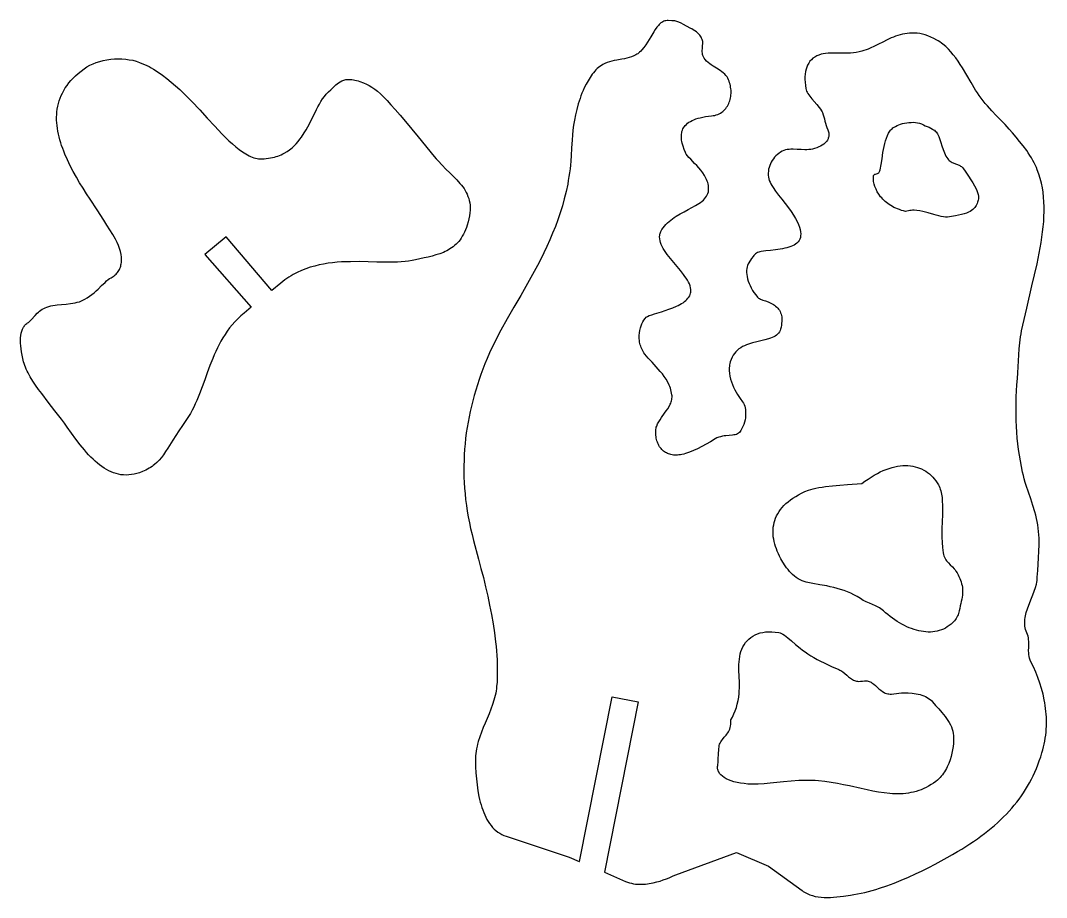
# Model space of a CAD drawing. Extents: x 0 to 754, y 0 to 287.
# Drawn here: x 410.8 to 526.4, y 98.5 to 197.4 of the extents above; entities that cross this region are included whole.
import ezdxf

# ---------------------------------------------------------------- set-up
doc = ezdxf.new("R2010")
doc.units = 0
doc.layers.get('0').update_dxf_attribs({"color": 1, "linetype": 'CONTINUOUS'})

msp = doc.modelspace()

# ---------------------------------------------------------------- linework, layer by layer
for points in [[(472.64, 103.06), (473.77, 102.57), (473.78, 102.57), (477.47, 121.15), (480.42, 120.57), (476.6, 101.36), (478.99, 100.33), (479.21, 100.24), (479.43, 100.17), (479.65, 100.11), (479.88, 100.07), (480.1, 100.03), (480.33, 100.01), (480.56, 100), (480.78, 100), (481, 100.01), (481.23, 100.02), (481.45, 100.05), (481.66, 100.08), (482.09, 100.16), (482.5, 100.26), (482.88, 100.37), (483.24, 100.5), (483.58, 100.62), (483.88, 100.74), (484.36, 100.95), (484.66, 101.08), (491.47, 103.57), (495.11, 102.06), (498.88, 99.29), (499.02, 99.19), (499.16, 99.11), (499.45, 98.95), (499.75, 98.82), (500.06, 98.72), (500.37, 98.64), (500.7, 98.58), (501.04, 98.54), (501.38, 98.52), (501.73, 98.51), (502.08, 98.52), (502.44, 98.54), (502.81, 98.58), (503.56, 98.67), (504.33, 98.77), (504.73, 98.84), (505.13, 98.91), (505.54, 99), (505.95, 99.09), (506.36, 99.19), (506.77, 99.31), (507.19, 99.43), (507.6, 99.56), (508.43, 99.84), (509.25, 100.14), (510.06, 100.47), (510.87, 100.81), (511.65, 101.17), (512.42, 101.53), (513.16, 101.9), (513.88, 102.28), (514.57, 102.64), (515.22, 103.01), (515.84, 103.36), (516.41, 103.69), (516.88, 103.98), (517.34, 104.26), (517.78, 104.55), (518.22, 104.84), (518.64, 105.13), (519.05, 105.43), (519.45, 105.73), (519.83, 106.03), (520.21, 106.33), (520.57, 106.64), (520.92, 106.95), (521.26, 107.27), (521.59, 107.59), (521.91, 107.91), (522.22, 108.24), (522.52, 108.57), (522.8, 108.91), (523.08, 109.26), (523.34, 109.61), (523.6, 109.97), (523.84, 110.33), (524.08, 110.7), (524.3, 111.08), (524.52, 111.46), (524.73, 111.85), (524.92, 112.25), (525.11, 112.66), (525.29, 113.07), (525.46, 113.49), (525.62, 113.92), (525.78, 114.36), (525.92, 114.81), (526.02, 115.15), (526.1, 115.49), (526.18, 115.82), (526.25, 116.16), (526.3, 116.49), (526.35, 116.83), (526.38, 117.17), (526.41, 117.5), (526.43, 117.84), (526.43, 118.17), (526.43, 118.5), (526.42, 118.84), (526.4, 119.17), (526.37, 119.5), (526.34, 119.82), (526.3, 120.15), (526.24, 120.48), (526.18, 120.8), (526.05, 121.44), (525.88, 122.08), (525.68, 122.7), (525.47, 123.32), (525.22, 123.92), (524.96, 124.51), (524.68, 125.09), (524.59, 125.29), (524.53, 125.49), (524.48, 125.7), (524.45, 125.91), (524.43, 126.12), (524.42, 126.33), (524.43, 126.76), (524.43, 127.18), (524.43, 127.39), (524.41, 127.59), (524.39, 127.79), (524.36, 127.99), (524.3, 128.17), (524.23, 128.35), (524.15, 128.54), (524.08, 128.72), (524.04, 128.91), (524, 129.11), (523.98, 129.3), (523.98, 129.49), (523.98, 129.68), (524, 129.88), (524.02, 130.07), (524.06, 130.27), (524.11, 130.47), (524.16, 130.66), (524.28, 131.06), (524.43, 131.46), (524.74, 132.26), (524.9, 132.66), (525.05, 133.06), (525.18, 133.46), (525.29, 133.86), (525.33, 134.06), (525.37, 134.26), (525.39, 134.46), (525.4, 134.65), (525.44, 135.37), (525.49, 136.1), (525.54, 136.83), (525.58, 137.56), (525.6, 138.3), (525.6, 138.67), (525.6, 139.05), (525.58, 139.42), (525.55, 139.79), (525.51, 140.17), (525.46, 140.55), (525.4, 140.91), (525.32, 141.27), (525.23, 141.63), (525.13, 142), (524.9, 142.73), (524.66, 143.47), (524.4, 144.21), (524.16, 144.96), (524.04, 145.33), (523.93, 145.71), (523.83, 146.09), (523.74, 146.47), (523.61, 147.1), (523.49, 147.74), (523.38, 148.38), (523.29, 149.02), (523.21, 149.67), (523.14, 150.32), (523.09, 150.97), (523.05, 151.63), (523.02, 152.29), (523, 152.96), (523, 153.63), (523.01, 154.3), (523.03, 154.98), (523.06, 155.66), (523.1, 156.34), (523.16, 157.03), (523.21, 157.68), (523.25, 158.34), (523.32, 159.7), (523.37, 160.38), (523.43, 161.06), (523.52, 161.74), (523.57, 162.08), (523.63, 162.41), (523.91, 163.69), (524.2, 164.97), (524.8, 167.49), (525.09, 168.74), (525.37, 169.97), (525.62, 171.19), (525.73, 171.79), (525.83, 172.39), (525.92, 172.98), (526, 173.57), (526.07, 174.15), (526.12, 174.73), (526.15, 175.3), (526.17, 175.86), (526.17, 176.41), (526.15, 176.96), (526.11, 177.5), (526.06, 178.04), (525.97, 178.56), (525.87, 179.08), (525.74, 179.59), (525.58, 180.09), (525.4, 180.58), (525.3, 180.82), (525.19, 181.06), (525.05, 181.35), (524.89, 181.64), (524.73, 181.92), (524.56, 182.2), (524.38, 182.48), (524.2, 182.75), (523.81, 183.28), (523.41, 183.78), (523.01, 184.27), (522.61, 184.73), (522.23, 185.17), (521.76, 185.68), (521.28, 186.19), (520.78, 186.71), (520.28, 187.24), (519.78, 187.79), (519.54, 188.07), (519.31, 188.35), (519.08, 188.65), (518.86, 188.94), (518.65, 189.25), (518.45, 189.56), (517.94, 190.41), (517.44, 191.25), (516.95, 192.06), (516.71, 192.45), (516.46, 192.83), (516.2, 193.19), (515.93, 193.54), (515.66, 193.87), (515.37, 194.19), (515.07, 194.48), (514.75, 194.75), (514.58, 194.87), (514.41, 194.99), (514.24, 195.1), (514.06, 195.21), (513.72, 195.39), (513.39, 195.55), (513.07, 195.68), (512.75, 195.78), (512.44, 195.86), (512.14, 195.93), (511.85, 195.97), (511.56, 195.99), (511.28, 196), (511, 195.99), (510.73, 195.96), (510.46, 195.92), (510.2, 195.86), (509.94, 195.8), (509.68, 195.72), (509.43, 195.63), (509.18, 195.54), (508.94, 195.44), (508.46, 195.22), (507.98, 194.98), (507.51, 194.75), (507.04, 194.51), (506.56, 194.29), (506.33, 194.19), (506.09, 194.1), (505.85, 194.01), (505.61, 193.94), (505.3, 193.86), (504.98, 193.8), (504.66, 193.76), (504.33, 193.74), (504.01, 193.72), (503.68, 193.72), (503.04, 193.72), (502.41, 193.73), (502.11, 193.72), (501.82, 193.71), (501.54, 193.69), (501.27, 193.65), (501.02, 193.6), (500.78, 193.52), (500.53, 193.42), (500.31, 193.29), (500.11, 193.15), (499.93, 192.99), (499.77, 192.81), (499.63, 192.61), (499.51, 192.39), (499.41, 192.16), (499.33, 191.91), (499.27, 191.65), (499.23, 191.37), (499.21, 191.07), (499.2, 190.76), (499.22, 190.44), (499.25, 190.1), (499.3, 189.75), (499.33, 189.61), (499.38, 189.46), (499.45, 189.32), (499.53, 189.17), (499.63, 189.02), (499.74, 188.87), (499.98, 188.57), (500.53, 187.93), (500.81, 187.59), (500.94, 187.41), (501.07, 187.23), (501.13, 187.12), (501.19, 187.02), (501.27, 186.79), (501.34, 186.56), (501.4, 186.32), (501.46, 186.07), (501.52, 185.83), (501.59, 185.58), (501.69, 185.34), (501.79, 185.09), (501.86, 184.86), (501.88, 184.75), (501.89, 184.64), (501.9, 184.54), (501.89, 184.44), (501.88, 184.34), (501.87, 184.25), (501.84, 184.15), (501.81, 184.07), (501.73, 183.9), (501.62, 183.75), (501.49, 183.61), (501.33, 183.47), (501.16, 183.36), (500.97, 183.25), (500.76, 183.15), (500.53, 183.06), (500.29, 182.98), (500.04, 182.91), (499.85, 182.87), (499.64, 182.85), (499.43, 182.84), (499.21, 182.84), (498.76, 182.85), (498.31, 182.88), (497.86, 182.89), (497.63, 182.89), (497.42, 182.87), (497.21, 182.85), (497.01, 182.81), (496.81, 182.74), (496.63, 182.66), (496.45, 182.56), (496.27, 182.43), (496.1, 182.3), (495.94, 182.15), (495.79, 181.99), (495.65, 181.82), (495.52, 181.64), (495.41, 181.45), (495.31, 181.25), (495.23, 181.05), (495.16, 180.84), (495.11, 180.63), (495.08, 180.41), (495.06, 180.19), (495.07, 179.97), (495.09, 179.75), (495.13, 179.56), (495.19, 179.37), (495.27, 179.18), (495.37, 178.99), (495.48, 178.79), (495.61, 178.59), (495.9, 178.17), (496.23, 177.73), (496.6, 177.27), (496.97, 176.79), (497.35, 176.29), (497.65, 175.86), (497.91, 175.46), (498.13, 175.08), (498.32, 174.73), (498.47, 174.41), (498.58, 174.11), (498.66, 173.83), (498.71, 173.58), (498.73, 173.34), (498.72, 173.13), (498.69, 172.93), (498.63, 172.75), (498.54, 172.59), (498.43, 172.44), (498.3, 172.31), (498.15, 172.19), (497.98, 172.09), (497.8, 172), (497.6, 171.91), (497.38, 171.84), (497.15, 171.78), (496.92, 171.72), (496.67, 171.67), (496.41, 171.63), (495.89, 171.55), (495.34, 171.49), (494.8, 171.43), (494.26, 171.36), (494.12, 171.33), (493.99, 171.29), (493.86, 171.24), (493.74, 171.17), (493.63, 171.09), (493.53, 171), (493.44, 170.9), (493.35, 170.8), (493.19, 170.59), (493.06, 170.37), (492.82, 169.96), (492.74, 169.8), (492.68, 169.63), (492.64, 169.44), (492.62, 169.23), (492.62, 169.01), (492.64, 168.78), (492.68, 168.54), (492.74, 168.29), (492.81, 168.03), (492.91, 167.77), (493.02, 167.51), (493.15, 167.25), (493.3, 166.98), (493.46, 166.72), (493.65, 166.47), (493.85, 166.22), (493.9, 166.16), (493.98, 166.11), (494.08, 166.05), (494.19, 166), (494.46, 165.89), (494.75, 165.78), (495.06, 165.67), (495.37, 165.53), (495.52, 165.46), (495.66, 165.38), (495.78, 165.3), (495.9, 165.21), (496.03, 165.1), (496.14, 164.98), (496.24, 164.86), (496.32, 164.73), (496.4, 164.6), (496.46, 164.46), (496.52, 164.31), (496.56, 164.16), (496.59, 164), (496.6, 163.83), (496.61, 163.65), (496.6, 163.46), (496.58, 163.27), (496.56, 163.06), (496.52, 162.84), (496.46, 162.61), (496.41, 162.44), (496.33, 162.29), (496.24, 162.15), (496.12, 162.03), (495.99, 161.92), (495.84, 161.82), (495.68, 161.73), (495.5, 161.66), (495.31, 161.59), (495.11, 161.52), (494.69, 161.41), (493.77, 161.19), (493.3, 161.07), (493.07, 161), (492.84, 160.93), (492.61, 160.84), (492.39, 160.74), (492.18, 160.64), (491.97, 160.51), (491.77, 160.38), (491.59, 160.23), (491.42, 160.06), (491.26, 159.87), (491.11, 159.66), (490.99, 159.44), (490.87, 159.18), (490.78, 158.91), (490.74, 158.75), (490.71, 158.59), (490.69, 158.43), (490.68, 158.26), (490.67, 158.1), (490.67, 157.94), (490.7, 157.62), (490.75, 157.3), (490.83, 156.98), (490.92, 156.67), (491.04, 156.36), (491.16, 156.07), (491.3, 155.78), (491.44, 155.51), (491.59, 155.25), (491.74, 155.01), (491.89, 154.79), (492.17, 154.4), (492.26, 154.26), (492.34, 154.1), (492.41, 153.93), (492.46, 153.73), (492.49, 153.53), (492.52, 153.31), (492.52, 153.08), (492.52, 152.84), (492.49, 152.6), (492.45, 152.36), (492.39, 152.11), (492.31, 151.87), (492.22, 151.63), (492.1, 151.4), (491.97, 151.18), (491.82, 150.96), (491.72, 150.87), (491.62, 150.8), (491.49, 150.74), (491.35, 150.7), (491.2, 150.67), (491.04, 150.65), (490.68, 150.62), (490.3, 150.58), (490.1, 150.56), (489.9, 150.52), (489.69, 150.47), (489.49, 150.41), (489.28, 150.33), (489.08, 150.22), (488.56, 149.91), (488.06, 149.63), (487.57, 149.36), (487.1, 149.12), (486.64, 148.91), (486.19, 148.73), (485.97, 148.65), (485.75, 148.58), (485.54, 148.52), (485.33, 148.47), (485.16, 148.44), (485, 148.42), (484.84, 148.41), (484.68, 148.4), (484.53, 148.4), (484.39, 148.41), (484.24, 148.43), (484.1, 148.46), (483.97, 148.49), (483.84, 148.54), (483.71, 148.59), (483.59, 148.64), (483.48, 148.71), (483.37, 148.78), (483.26, 148.86), (483.16, 148.94), (483.07, 149.04), (482.98, 149.13), (482.89, 149.24), (482.82, 149.35), (482.75, 149.47), (482.68, 149.6), (482.62, 149.73), (482.57, 149.87), (482.52, 150.01), (482.48, 150.16), (482.45, 150.32), (482.42, 150.48), (482.4, 150.64), (482.39, 150.82), (482.39, 151.18), (482.4, 151.3), (482.42, 151.42), (482.45, 151.54), (482.49, 151.66), (482.59, 151.91), (482.72, 152.15), (482.87, 152.39), (483.04, 152.64), (483.39, 153.13), (483.57, 153.38), (483.74, 153.63), (483.89, 153.88), (484.02, 154.14), (484.07, 154.27), (484.12, 154.4), (484.16, 154.53), (484.19, 154.67), (484.21, 154.8), (484.22, 154.94), (484.22, 155.07), (484.2, 155.21), (484.17, 155.4), (484.13, 155.59), (484.08, 155.77), (484.03, 155.95), (483.96, 156.12), (483.89, 156.3), (483.73, 156.63), (483.55, 156.95), (483.35, 157.25), (483.13, 157.55), (482.9, 157.83), (482.67, 158.1), (482.44, 158.37), (481.97, 158.87), (481.54, 159.34), (481.34, 159.56), (481.17, 159.78), (481.06, 159.93), (480.97, 160.07), (480.88, 160.22), (480.81, 160.38), (480.74, 160.53), (480.69, 160.68), (480.64, 160.83), (480.6, 160.99), (480.56, 161.14), (480.54, 161.29), (480.51, 161.6), (480.51, 161.9), (480.54, 162.19), (480.58, 162.47), (480.65, 162.74), (480.73, 162.99), (480.83, 163.22), (480.94, 163.44), (481.06, 163.63), (481.19, 163.8), (481.32, 163.94), (481.38, 163.99), (481.45, 164.03), (481.66, 164.13), (481.94, 164.22), (482.26, 164.33), (483.03, 164.56), (483.44, 164.7), (483.87, 164.84), (484.3, 165), (484.71, 165.18), (484.91, 165.28), (485.1, 165.38), (485.28, 165.48), (485.46, 165.59), (485.62, 165.71), (485.77, 165.83), (485.9, 165.95), (486.02, 166.09), (486.12, 166.23), (486.21, 166.37), (486.27, 166.52), (486.32, 166.68), (486.33, 166.78), (486.34, 166.88), (486.34, 167.08), (486.31, 167.28), (486.25, 167.49), (486.18, 167.7), (486.08, 167.91), (485.96, 168.12), (485.83, 168.34), (485.68, 168.56), (485.52, 168.78), (485.17, 169.22), (484.79, 169.67), (484.41, 170.12), (484.03, 170.58), (483.68, 171.03), (483.52, 171.25), (483.37, 171.48), (483.23, 171.7), (483.11, 171.92), (483.01, 172.14), (482.93, 172.36), (482.87, 172.57), (482.83, 172.79), (482.82, 173), (482.84, 173.21), (482.86, 173.31), (482.89, 173.41), (482.92, 173.52), (482.97, 173.62), (483.08, 173.83), (483.22, 174.04), (483.36, 174.23), (483.52, 174.42), (483.7, 174.59), (483.88, 174.75), (484.07, 174.91), (484.27, 175.06), (484.48, 175.2), (484.69, 175.34), (485.13, 175.6), (485.58, 175.85), (486.03, 176.08), (486.47, 176.31), (486.88, 176.54), (487.26, 176.78), (487.44, 176.9), (487.6, 177.03), (487.75, 177.16), (487.89, 177.3), (488.01, 177.44), (488.12, 177.59), (488.2, 177.75), (488.27, 177.92), (488.32, 178.09), (488.34, 178.28), (488.35, 178.46), (488.34, 178.63), (488.32, 178.81), (488.29, 178.98), (488.24, 179.15), (488.19, 179.31), (488.12, 179.48), (488.05, 179.63), (487.97, 179.79), (487.88, 179.94), (487.68, 180.24), (487.47, 180.52), (487.24, 180.8), (487, 181.05), (486.77, 181.3), (486.33, 181.76), (486.13, 181.96), (485.97, 182.16), (485.83, 182.34), (485.78, 182.43), (485.74, 182.51), (485.59, 182.87), (485.46, 183.23), (485.36, 183.59), (485.33, 183.76), (485.3, 183.93), (485.28, 184.1), (485.27, 184.26), (485.27, 184.43), (485.29, 184.59), (485.31, 184.74), (485.34, 184.89), (485.39, 185.04), (485.45, 185.18), (485.53, 185.32), (485.62, 185.45), (485.72, 185.58), (485.84, 185.7), (485.98, 185.82), (486.13, 185.93), (486.3, 186.03), (486.48, 186.13), (486.69, 186.22), (486.91, 186.31), (487.15, 186.38), (487.41, 186.45), (487.69, 186.52), (488, 186.57), (488.32, 186.61), (488.67, 186.65), (488.86, 186.68), (489.04, 186.71), (489.21, 186.76), (489.38, 186.82), (489.53, 186.89), (489.68, 186.97), (489.82, 187.06), (489.95, 187.15), (490.07, 187.26), (490.18, 187.37), (490.29, 187.5), (490.38, 187.63), (490.47, 187.76), (490.55, 187.9), (490.62, 188.05), (490.68, 188.2), (490.73, 188.36), (490.78, 188.52), (490.81, 188.68), (490.84, 188.85), (490.86, 189.02), (490.87, 189.19), (490.87, 189.36), (490.87, 189.54), (490.85, 189.71), (490.83, 189.88), (490.8, 190.06), (490.76, 190.23), (490.71, 190.4), (490.66, 190.57), (490.59, 190.73), (490.52, 190.89), (490.42, 191.07), (490.3, 191.22), (490.16, 191.37), (490, 191.51), (489.83, 191.64), (489.64, 191.77), (489.25, 192.02), (488.85, 192.27), (488.65, 192.4), (488.47, 192.54), (488.29, 192.68), (488.12, 192.84), (487.97, 193), (487.84, 193.18), (487.77, 193.31), (487.71, 193.45), (487.67, 193.59), (487.65, 193.73), (487.63, 193.87), (487.63, 194), (487.65, 194.28), (487.67, 194.55), (487.69, 194.81), (487.69, 194.93), (487.68, 195.05), (487.66, 195.17), (487.62, 195.28), (487.56, 195.42), (487.49, 195.54), (487.42, 195.66), (487.34, 195.77), (487.25, 195.87), (487.16, 195.96), (486.97, 196.13), (486.79, 196.26), (486.61, 196.37), (486.46, 196.46), (486.33, 196.52), (485.87, 196.76), (485.51, 196.95), (485.24, 197.1), (485, 197.22), (484.89, 197.26), (484.77, 197.3), (484.65, 197.33), (484.52, 197.36), (484.37, 197.38), (484.2, 197.39), (483.79, 197.41), (483.66, 197.41), (483.53, 197.39), (483.4, 197.36), (483.29, 197.32), (483.17, 197.27), (483.07, 197.2), (482.96, 197.13), (482.86, 197.05), (482.77, 196.96), (482.68, 196.86), (482.5, 196.65), (482.33, 196.4), (482.16, 196.14), (481.83, 195.57), (481.65, 195.27), (481.47, 194.97), (481.27, 194.67), (481.05, 194.38), (480.82, 194.1), (480.7, 193.96), (480.56, 193.83), (480.47, 193.75), (480.37, 193.67), (480.26, 193.6), (480.15, 193.53), (479.91, 193.42), (479.66, 193.32), (479.4, 193.24), (479.13, 193.17), (478.85, 193.1), (478.57, 193.05), (478, 192.95), (477.71, 192.89), (477.44, 192.83), (477.17, 192.76), (476.91, 192.68), (476.66, 192.58), (476.43, 192.46), (476.26, 192.35), (476.1, 192.24), (475.94, 192.11), (475.79, 191.98), (475.64, 191.83), (475.5, 191.68), (475.36, 191.52), (475.23, 191.35), (475.1, 191.18), (474.98, 191), (474.75, 190.62), (474.53, 190.23), (474.33, 189.82), (474.2, 189.52), (474.07, 189.22), (473.95, 188.91), (473.85, 188.61), (473.65, 188), (473.48, 187.39), (473.34, 186.78), (473.23, 186.19), (473.13, 185.6), (473.05, 185.03), (472.99, 184.49), (472.95, 183.96), (472.88, 183), (472.84, 182.19), (472.8, 181.55), (472.76, 181.11), (472.72, 180.67), (472.66, 180.24), (472.6, 179.81), (472.53, 179.38), (472.46, 178.96), (472.28, 178.13), (472.08, 177.31), (471.86, 176.51), (471.62, 175.72), (471.35, 174.94), (471.07, 174.17), (470.76, 173.42), (470.45, 172.68), (470.12, 171.94), (469.77, 171.22), (469.42, 170.51), (469.05, 169.8), (468.68, 169.11), (468.31, 168.42), (467.93, 167.74), (467.16, 166.4), (466.4, 165.08), (465.65, 163.78), (464.94, 162.49), (464.6, 161.85), (464.27, 161.22), (463.96, 160.58), (463.66, 159.95), (463.38, 159.31), (463.12, 158.68), (462.89, 158.09), (462.68, 157.5), (462.47, 156.91), (462.28, 156.32), (462.09, 155.72), (461.92, 155.13), (461.76, 154.53), (461.61, 153.93), (461.47, 153.33), (461.34, 152.73), (461.23, 152.12), (461.12, 151.51), (461.03, 150.9), (460.95, 150.29), (460.89, 149.68), (460.83, 149.06), (460.79, 148.44), (460.77, 147.82), (460.75, 147.19), (460.75, 146.56), (460.76, 145.93), (460.79, 145.3), (460.83, 144.66), (460.89, 144.02), (460.95, 143.38), (461.04, 142.73), (461.14, 142.08), (461.25, 141.43), (461.38, 140.77), (461.52, 140.11), (461.68, 139.44), (461.85, 138.78), (462.41, 136.68), (462.68, 135.63), (462.95, 134.59), (463.2, 133.54), (463.44, 132.5), (463.66, 131.46), (463.87, 130.42), (464.05, 129.39), (464.2, 128.36), (464.33, 127.33), (464.38, 126.82), (464.43, 126.31), (464.46, 125.81), (464.49, 125.3), (464.51, 124.8), (464.52, 124.3), (464.52, 123.8), (464.51, 123.3), (464.49, 122.8), (464.45, 122.31), (464.43, 122.06), (464.39, 121.8), (464.35, 121.54), (464.29, 121.29), (464.22, 121.03), (464.15, 120.78), (463.98, 120.26), (463.79, 119.75), (463.59, 119.23), (463.15, 118.19), (462.94, 117.67), (462.73, 117.14), (462.54, 116.62), (462.38, 116.09), (462.3, 115.82), (462.24, 115.56), (462.18, 115.29), (462.13, 115.02), (462.1, 114.75), (462.07, 114.48), (462.06, 114.21), (462.06, 113.94), (462.08, 113.26), (462.12, 112.58), (462.17, 111.89), (462.25, 111.22), (462.34, 110.55), (462.46, 109.9), (462.53, 109.58), (462.61, 109.27), (462.69, 108.97), (462.78, 108.67), (462.88, 108.38), (462.99, 108.1), (463.11, 107.82), (463.23, 107.56), (463.36, 107.31), (463.51, 107.07), (463.66, 106.84), (463.82, 106.62), (464, 106.42), (464.18, 106.23), (464.37, 106.05), (464.58, 105.89), (464.8, 105.75), (465.03, 105.62), (465.27, 105.51), (465.52, 105.41), (472.64, 103.06)], [(411.57, 163.3), (411.67, 163.37), (411.77, 163.46), (411.98, 163.66), (412.42, 164.14), (412.66, 164.39), (412.79, 164.51), (412.93, 164.63), (413.08, 164.74), (413.23, 164.84), (413.39, 164.93), (413.55, 165.02), (413.76, 165.1), (413.98, 165.17), (414.2, 165.22), (414.43, 165.27), (414.67, 165.3), (414.91, 165.33), (415.41, 165.38), (415.91, 165.42), (416.42, 165.48), (416.67, 165.52), (416.92, 165.57), (417.16, 165.63), (417.41, 165.7), (417.72, 165.83), (418.02, 165.97), (418.3, 166.14), (418.57, 166.31), (418.83, 166.51), (419.07, 166.7), (419.3, 166.91), (419.52, 167.11), (419.92, 167.51), (420.3, 167.88), (420.48, 168.05), (420.65, 168.19), (420.82, 168.31), (420.98, 168.41), (421.11, 168.48), (421.22, 168.55), (421.34, 168.63), (421.44, 168.72), (421.54, 168.81), (421.63, 168.9), (421.71, 169), (421.79, 169.11), (421.86, 169.22), (421.92, 169.34), (421.98, 169.45), (422.03, 169.58), (422.07, 169.71), (422.1, 169.84), (422.13, 169.98), (422.15, 170.12), (422.17, 170.41), (422.16, 170.71), (422.12, 171.03), (422.05, 171.35), (421.95, 171.69), (421.82, 172.04), (421.66, 172.39), (421.48, 172.75), (421.18, 173.26), (420.86, 173.79), (420.52, 174.33), (420.16, 174.89), (419.4, 176.05), (418.61, 177.25), (418.21, 177.87), (417.82, 178.49), (417.44, 179.12), (417.07, 179.76), (416.72, 180.4), (416.38, 181.04), (416.07, 181.69), (415.78, 182.34), (415.65, 182.66), (415.53, 182.99), (415.41, 183.31), (415.31, 183.63), (415.21, 183.96), (415.13, 184.28), (415.05, 184.6), (414.99, 184.92), (414.93, 185.24), (414.89, 185.56), (414.86, 185.87), (414.85, 186.19), (414.85, 186.5), (414.86, 186.81), (414.88, 187.12), (414.92, 187.43), (414.98, 187.74), (415.05, 188.04), (415.13, 188.34), (415.24, 188.64), (415.36, 188.94), (415.49, 189.23), (415.65, 189.52), (415.82, 189.8), (416.02, 190.09), (416.23, 190.37), (416.46, 190.64), (416.71, 190.92), (416.99, 191.18), (417.28, 191.45), (417.6, 191.71), (417.94, 191.96), (418.09, 192.07), (418.25, 192.17), (418.59, 192.36), (418.95, 192.53), (419.32, 192.68), (419.71, 192.8), (420.11, 192.9), (420.52, 192.98), (420.94, 193.04), (421.36, 193.08), (421.79, 193.09), (422.21, 193.08), (422.63, 193.05), (423.04, 192.99), (423.44, 192.92), (423.83, 192.81), (424.2, 192.69), (424.47, 192.58), (424.74, 192.46), (425, 192.34), (425.26, 192.21), (425.52, 192.07), (425.78, 191.92), (426.29, 191.59), (426.79, 191.24), (427.28, 190.87), (427.77, 190.47), (428.25, 190.06), (428.72, 189.63), (429.18, 189.18), (429.64, 188.73), (430.09, 188.27), (430.98, 187.33), (431.83, 186.4), (432.67, 185.49), (433.48, 184.63), (433.88, 184.23), (434.27, 183.85), (434.66, 183.49), (435.05, 183.16), (435.43, 182.86), (435.8, 182.59), (436.17, 182.36), (436.36, 182.25), (436.54, 182.16), (436.72, 182.08), (436.9, 182.01), (437.08, 181.94), (437.26, 181.89), (437.44, 181.86), (437.61, 181.83), (437.79, 181.82), (437.97, 181.82), (438.23, 181.83), (438.48, 181.85), (438.72, 181.88), (438.95, 181.91), (439.18, 181.96), (439.39, 182.01), (439.6, 182.07), (439.79, 182.13), (439.98, 182.2), (440.17, 182.28), (440.34, 182.36), (440.51, 182.44), (440.82, 182.63), (441.11, 182.84), (441.38, 183.05), (441.63, 183.28), (441.85, 183.52), (442.06, 183.77), (442.26, 184.02), (442.44, 184.27), (442.77, 184.76), (442.98, 185.09), (443.17, 185.42), (443.35, 185.76), (443.52, 186.08), (443.84, 186.73), (444.15, 187.37), (444.3, 187.68), (444.47, 187.98), (444.64, 188.27), (444.83, 188.56), (445.03, 188.83), (445.24, 189.09), (445.48, 189.35), (445.74, 189.59), (445.88, 189.72), (446.03, 189.86), (446.32, 190.14), (446.47, 190.27), (446.64, 190.4), (446.81, 190.51), (447, 190.61), (447.21, 190.69), (447.33, 190.72), (447.45, 190.74), (447.57, 190.76), (447.7, 190.77), (447.84, 190.77), (447.98, 190.76), (448.14, 190.75), (448.3, 190.73), (448.47, 190.69), (448.64, 190.65), (448.83, 190.6), (449.02, 190.54), (449.45, 190.37), (449.77, 190.23), (450.09, 190.07), (450.39, 189.89), (450.7, 189.68), (451.02, 189.43), (451.35, 189.14), (451.71, 188.8), (452.1, 188.39), (452.53, 187.92), (453.02, 187.38), (453.56, 186.75), (454.16, 186.03), (455.6, 184.29), (457.4, 182.09), (457.62, 181.82), (457.84, 181.57), (458.29, 181.09), (458.73, 180.64), (459.16, 180.23), (459.57, 179.82), (459.95, 179.43), (460.31, 179.04), (460.47, 178.85), (460.63, 178.65), (460.77, 178.45), (460.9, 178.24), (461.02, 178.03), (461.13, 177.81), (461.22, 177.58), (461.3, 177.35), (461.37, 177.11), (461.42, 176.85), (461.45, 176.59), (461.46, 176.31), (461.46, 176.02), (461.43, 175.72), (461.39, 175.4), (461.32, 175.06), (461.24, 174.71), (461.13, 174.34), (461.04, 174.06), (460.93, 173.79), (460.82, 173.54), (460.71, 173.31), (460.58, 173.08), (460.45, 172.88), (460.32, 172.68), (460.17, 172.5), (460.02, 172.33), (459.87, 172.18), (459.71, 172.03), (459.54, 171.89), (459.37, 171.77), (459.19, 171.65), (459.01, 171.54), (458.82, 171.44), (458.63, 171.35), (458.44, 171.26), (458.03, 171.11), (457.61, 170.97), (457.17, 170.85), (456.73, 170.74), (456.27, 170.63), (455.32, 170.42), (454.93, 170.34), (454.53, 170.27), (454.12, 170.23), (453.69, 170.19), (453.26, 170.17), (452.81, 170.15), (451.9, 170.15), (450.95, 170.17), (449.98, 170.2), (448.99, 170.22), (447.98, 170.21), (447.48, 170.2), (446.97, 170.18), (446.46, 170.14), (445.95, 170.09), (445.45, 170.03), (444.94, 169.94), (444.44, 169.84), (443.94, 169.72), (443.44, 169.58), (442.95, 169.41), (442.46, 169.22), (441.98, 169), (441.74, 168.87), (441.5, 168.75), (441.27, 168.61), (441.03, 168.46), (440.8, 168.31), (440.57, 168.15), (440.35, 167.98), (440.12, 167.8), (439.12, 166.98), (433.94, 173.03), (431.55, 171.01), (436.77, 165.07), (435.97, 164.41), (435.6, 164.09), (435.26, 163.77), (434.94, 163.43), (434.63, 163.09), (434.35, 162.74), (434.08, 162.38), (433.83, 162.01), (433.59, 161.64), (433.37, 161.26), (433.17, 160.88), (432.97, 160.49), (432.78, 160.09), (432.61, 159.7), (432.44, 159.3), (432.12, 158.5), (431.83, 157.69), (431.54, 156.89), (431.25, 156.1), (430.95, 155.32), (430.8, 154.93), (430.64, 154.55), (430.47, 154.18), (430.3, 153.81), (430.11, 153.45), (429.92, 153.1), (429.71, 152.76), (429.49, 152.42), (429.04, 151.75), (428.64, 151.14), (427.95, 150.07), (427.39, 149.17), (427.13, 148.79), (426.89, 148.44), (426.65, 148.12), (426.41, 147.83), (426.15, 147.57), (425.89, 147.33), (425.74, 147.22), (425.6, 147.11), (425.44, 147.01), (425.28, 146.91), (424.92, 146.72), (424.53, 146.55), (424.2, 146.42), (423.89, 146.33), (423.57, 146.25), (423.27, 146.2), (422.97, 146.16), (422.67, 146.15), (422.38, 146.16), (422.1, 146.19), (421.82, 146.25), (421.54, 146.31), (421.26, 146.4), (420.99, 146.51), (420.73, 146.63), (420.47, 146.77), (420.21, 146.93), (419.95, 147.1), (419.69, 147.29), (419.44, 147.49), (419.19, 147.71), (418.95, 147.94), (418.7, 148.18), (418.45, 148.44), (418.21, 148.7), (417.97, 148.98), (417.49, 149.57), (417.01, 150.2), (416.52, 150.86), (416.04, 151.55), (415.72, 152.01), (415.38, 152.47), (414.65, 153.41), (413.9, 154.37), (413.16, 155.33), (412.8, 155.81), (412.47, 156.28), (412.16, 156.75), (411.88, 157.21), (411.63, 157.66), (411.52, 157.88), (411.42, 158.1), (411.33, 158.31), (411.25, 158.52), (411.18, 158.73), (411.13, 158.93), (410.97, 159.68), (410.9, 160.03), (410.85, 160.38), (410.81, 160.71), (410.79, 161.03), (410.78, 161.33), (410.78, 161.62), (410.81, 161.9), (410.85, 162.15), (410.91, 162.39), (411, 162.61), (411.1, 162.82), (411.17, 162.91), (411.23, 163), (411.31, 163.08), (411.39, 163.16), (411.48, 163.23), (411.57, 163.3)], [(510.54, 175.87), (510.3, 175.93), (510.08, 176), (509.86, 176.08), (509.64, 176.16), (509.44, 176.25), (509.24, 176.34), (509.06, 176.44), (508.88, 176.54), (508.71, 176.66), (508.55, 176.77), (508.39, 176.89), (508.25, 177.01), (508.11, 177.14), (507.98, 177.27), (507.86, 177.4), (507.74, 177.54), (507.54, 177.82), (507.36, 178.1), (507.22, 178.39), (507.1, 178.68), (507.01, 178.96), (506.95, 179.24), (506.92, 179.52), (506.92, 179.78), (506.93, 179.87), (506.95, 179.94), (506.99, 179.99), (507.03, 180.03), (507.08, 180.07), (507.14, 180.09), (507.26, 180.13), (507.39, 180.17), (507.46, 180.2), (507.52, 180.25), (507.57, 180.3), (507.62, 180.37), (507.66, 180.46), (507.69, 180.57), (507.8, 181.17), (507.9, 181.83), (508, 182.51), (508.06, 182.86), (508.13, 183.2), (508.21, 183.53), (508.29, 183.85), (508.39, 184.15), (508.5, 184.43), (508.63, 184.69), (508.7, 184.81), (508.77, 184.92), (508.85, 185.03), (508.94, 185.12), (509.02, 185.21), (509.12, 185.29), (509.25, 185.38), (509.41, 185.47), (509.59, 185.56), (509.78, 185.64), (509.99, 185.71), (510.21, 185.78), (510.44, 185.83), (510.68, 185.87), (510.92, 185.91), (511.17, 185.92), (511.41, 185.93), (511.66, 185.91), (511.9, 185.88), (512.13, 185.82), (512.35, 185.75), (512.56, 185.65), (512.76, 185.55), (512.98, 185.46), (513.19, 185.38), (513.4, 185.28), (513.6, 185.17), (513.7, 185.1), (513.8, 185.03), (513.89, 184.94), (513.98, 184.85), (514.06, 184.74), (514.14, 184.62), (514.21, 184.48), (514.28, 184.34), (514.4, 184.01), (514.52, 183.64), (514.65, 183.26), (514.78, 182.87), (514.92, 182.49), (515.01, 182.31), (515.1, 182.13), (515.19, 181.96), (515.3, 181.8), (515.38, 181.7), (515.47, 181.61), (515.58, 181.54), (515.69, 181.47), (515.8, 181.41), (515.92, 181.35), (516.17, 181.25), (516.42, 181.16), (516.65, 181.05), (516.75, 180.99), (516.84, 180.93), (516.93, 180.86), (517, 180.78), (517.35, 180.3), (517.66, 179.86), (517.92, 179.46), (518.14, 179.11), (518.33, 178.78), (518.47, 178.5), (518.59, 178.24), (518.67, 178.01), (518.73, 177.8), (518.76, 177.62), (518.77, 177.45), (518.76, 177.3), (518.74, 177.16), (518.71, 177.03), (518.66, 176.91), (518.61, 176.79), (518.49, 176.55), (518.42, 176.44), (518.34, 176.32), (518.24, 176.21), (518.12, 176.1), (517.98, 176), (517.82, 175.89), (517.63, 175.8), (517.4, 175.7), (517.15, 175.61), (516.86, 175.53), (516.53, 175.45), (516.16, 175.38), (515.74, 175.31), (515.28, 175.25), (515.17, 175.25), (515.05, 175.25), (514.81, 175.27), (514.56, 175.31), (514.29, 175.37), (514.01, 175.45), (513.72, 175.54), (513.11, 175.72), (512.8, 175.81), (512.48, 175.88), (512.16, 175.95), (511.83, 175.99), (511.51, 176.01), (511.34, 176.01), (511.18, 176), (511.02, 175.98), (510.86, 175.96), (510.7, 175.92), (510.54, 175.87)], [(505.61, 145.18), (505.97, 145.45), (506.32, 145.7), (506.67, 145.93), (507.02, 146.14), (507.37, 146.33), (507.7, 146.5), (508.04, 146.65), (508.37, 146.78), (508.7, 146.9), (509.02, 147), (509.33, 147.08), (509.64, 147.14), (509.94, 147.18), (510.24, 147.21), (510.53, 147.22), (510.81, 147.21), (511.09, 147.19), (511.36, 147.15), (511.62, 147.09), (511.88, 147.02), (512.12, 146.94), (512.36, 146.84), (512.59, 146.72), (512.82, 146.59), (513.03, 146.44), (513.23, 146.28), (513.43, 146.11), (513.61, 145.92), (513.79, 145.72), (513.95, 145.51), (514.11, 145.28), (514.25, 145.04), (514.33, 144.88), (514.4, 144.72), (514.46, 144.55), (514.52, 144.37), (514.56, 144.19), (514.6, 144), (514.66, 143.61), (514.69, 143.19), (514.71, 142.74), (514.71, 142.28), (514.7, 141.8), (514.67, 140.78), (514.65, 140.24), (514.65, 139.69), (514.65, 139.13), (514.67, 138.56), (514.72, 137.97), (514.78, 137.38), (514.81, 137.2), (514.86, 137.03), (514.92, 136.88), (515, 136.73), (515.08, 136.6), (515.17, 136.48), (515.27, 136.36), (515.38, 136.25), (515.59, 136.03), (515.82, 135.81), (516.03, 135.58), (516.13, 135.45), (516.22, 135.32), (516.35, 135.11), (516.46, 134.9), (516.57, 134.7), (516.66, 134.5), (516.74, 134.3), (516.81, 134.1), (516.87, 133.9), (516.92, 133.7), (516.95, 133.49), (516.97, 133.28), (516.98, 133.07), (516.97, 132.85), (516.95, 132.62), (516.92, 132.39), (516.88, 132.15), (516.82, 131.91), (516.77, 131.66), (516.72, 131.4), (516.67, 131.12), (516.6, 130.84), (516.52, 130.55), (516.47, 130.4), (516.4, 130.26), (516.33, 130.12), (516.25, 129.98), (516.16, 129.85), (516.05, 129.72), (515.86, 129.52), (515.67, 129.33), (515.47, 129.17), (515.25, 129.02), (515.04, 128.9), (514.81, 128.78), (514.58, 128.69), (514.35, 128.61), (514.11, 128.55), (513.86, 128.5), (513.61, 128.47), (513.36, 128.45), (513.1, 128.45), (512.84, 128.46), (512.58, 128.49), (512.31, 128.53), (512.04, 128.58), (511.77, 128.65), (511.5, 128.73), (511.23, 128.83), (510.96, 128.93), (510.68, 129.05), (510.41, 129.18), (510.14, 129.33), (509.87, 129.48), (509.6, 129.64), (509.34, 129.82), (509.07, 130.01), (508.81, 130.2), (508.56, 130.41), (508.3, 130.63), (508.05, 130.85), (507.91, 130.97), (507.77, 131.08), (507.62, 131.18), (507.46, 131.26), (507.14, 131.42), (506.81, 131.56), (506.47, 131.7), (506.12, 131.85), (505.95, 131.93), (505.78, 132.02), (505.61, 132.12), (505.45, 132.23), (505.09, 132.46), (504.73, 132.66), (504.37, 132.84), (503.99, 133), (503.61, 133.14), (503.23, 133.26), (502.84, 133.37), (502.45, 133.47), (502.05, 133.56), (501.66, 133.64), (500.88, 133.78), (500.11, 133.92), (499.36, 134.06), (499.12, 134.13), (498.88, 134.21), (498.65, 134.32), (498.43, 134.45), (498.22, 134.59), (498.02, 134.75), (497.82, 134.92), (497.64, 135.1), (497.46, 135.29), (497.3, 135.49), (497.14, 135.7), (496.99, 135.9), (496.72, 136.32), (496.48, 136.72), (496.34, 137), (496.21, 137.27), (496.08, 137.55), (495.98, 137.82), (495.88, 138.1), (495.8, 138.37), (495.73, 138.65), (495.68, 138.92), (495.64, 139.2), (495.62, 139.47), (495.61, 139.74), (495.62, 140), (495.64, 140.27), (495.68, 140.53), (495.74, 140.79), (495.81, 141.04), (495.9, 141.3), (496.01, 141.54), (496.14, 141.79), (496.29, 142.03), (496.45, 142.26), (496.63, 142.49), (496.84, 142.72), (497.06, 142.93), (497.3, 143.15), (497.57, 143.35), (497.85, 143.55), (498.16, 143.75), (498.48, 143.93), (498.83, 144.11), (499.21, 144.28), (499.6, 144.44), (499.85, 144.53), (500.13, 144.61), (500.45, 144.68), (500.78, 144.74), (501.14, 144.8), (501.52, 144.85), (502.32, 144.94), (503.15, 145.02), (504, 145.08), (505.61, 145.18)], [(490.84, 118.53), (491.03, 118.86), (491.19, 119.21), (491.34, 119.57), (491.47, 119.95), (491.58, 120.33), (491.67, 120.72), (491.74, 121.11), (491.78, 121.5), (491.8, 121.8), (491.82, 122.12), (491.81, 122.78), (491.77, 124.12), (491.77, 124.45), (491.77, 124.77), (491.79, 125.09), (491.81, 125.4), (491.85, 125.7), (491.91, 125.98), (491.98, 126.25), (492.08, 126.5), (492.2, 126.77), (492.35, 127.02), (492.51, 127.25), (492.69, 127.46), (492.89, 127.66), (493.1, 127.84), (493.34, 127.99), (493.59, 128.13), (493.85, 128.25), (494.14, 128.34), (494.45, 128.41), (494.77, 128.46), (495.11, 128.48), (495.48, 128.48), (495.86, 128.45), (496.26, 128.4), (496.41, 128.36), (496.57, 128.3), (496.73, 128.21), (496.9, 128.09), (497.08, 127.96), (497.27, 127.8), (497.68, 127.45), (498.14, 127.06), (498.65, 126.63), (498.93, 126.41), (499.23, 126.2), (499.53, 125.98), (499.86, 125.77), (500.22, 125.56), (500.59, 125.36), (500.97, 125.16), (501.37, 124.96), (502.19, 124.58), (503.04, 124.21), (503.15, 124.16), (503.26, 124.1), (503.47, 123.95), (503.69, 123.78), (503.91, 123.6), (504.13, 123.41), (504.35, 123.24), (504.57, 123.09), (504.69, 123.03), (504.8, 122.97), (504.91, 122.93), (505.02, 122.91), (505.13, 122.89), (505.24, 122.88), (505.46, 122.89), (505.68, 122.91), (505.9, 122.93), (506.12, 122.94), (506.23, 122.93), (506.34, 122.91), (506.45, 122.88), (506.56, 122.83), (506.66, 122.78), (506.76, 122.72), (506.96, 122.57), (507.16, 122.41), (507.36, 122.23), (507.55, 122.06), (507.75, 121.89), (507.94, 121.75), (508.13, 121.63), (508.26, 121.57), (508.4, 121.52), (508.53, 121.49), (508.67, 121.47), (508.81, 121.46), (508.95, 121.46), (509.23, 121.47), (509.51, 121.51), (509.8, 121.55), (510.08, 121.58), (510.37, 121.59), (510.84, 121.58), (511.31, 121.54), (511.53, 121.52), (511.76, 121.48), (511.98, 121.44), (512.19, 121.39), (512.4, 121.32), (512.6, 121.25), (512.79, 121.17), (512.98, 121.07), (513.15, 120.97), (513.31, 120.84), (513.46, 120.71), (513.59, 120.56), (513.93, 120.18), (514.29, 119.77), (514.65, 119.36), (515, 118.92), (515.17, 118.7), (515.32, 118.47), (515.47, 118.24), (515.6, 118), (515.71, 117.76), (515.8, 117.51), (515.88, 117.26), (515.93, 117), (515.95, 116.78), (515.97, 116.51), (515.96, 116.21), (515.94, 115.89), (515.91, 115.54), (515.85, 115.17), (515.78, 114.79), (515.68, 114.41), (515.56, 114.02), (515.42, 113.63), (515.25, 113.25), (515.15, 113.06), (515.05, 112.88), (514.94, 112.7), (514.83, 112.52), (514.7, 112.35), (514.57, 112.19), (514.43, 112.03), (514.28, 111.89), (514.13, 111.75), (513.97, 111.61), (513.7, 111.42), (513.42, 111.24), (513.15, 111.07), (512.87, 110.92), (512.59, 110.79), (512.31, 110.67), (512.03, 110.57), (511.74, 110.48), (511.45, 110.4), (511.16, 110.34), (510.87, 110.28), (510.58, 110.24), (510.28, 110.22), (509.98, 110.2), (509.68, 110.19), (509.38, 110.2), (509.07, 110.22), (508.76, 110.24), (508.14, 110.31), (507.5, 110.4), (506.86, 110.52), (506.22, 110.65), (505.56, 110.79), (504.23, 111.09), (503.55, 111.23), (502.86, 111.37), (502.16, 111.49), (501.45, 111.59), (500.74, 111.66), (500.37, 111.69), (500.01, 111.71), (499.64, 111.72), (499.27, 111.72), (498.9, 111.71), (498.52, 111.7), (497.64, 111.63), (496.8, 111.55), (495.29, 111.4), (494.6, 111.34), (493.95, 111.29), (493.65, 111.28), (493.35, 111.28), (493.06, 111.29), (492.78, 111.3), (492.34, 111.35), (491.93, 111.41), (491.55, 111.48), (491.2, 111.57), (490.88, 111.67), (490.59, 111.78), (490.33, 111.91), (490.1, 112.04), (489.9, 112.19), (489.73, 112.34), (489.59, 112.5), (489.48, 112.67), (489.44, 112.75), (489.41, 112.84), (489.38, 112.93), (489.36, 113.02), (489.35, 113.11), (489.35, 113.2), (489.36, 113.29), (489.37, 113.39), (489.39, 113.54), (489.41, 113.7), (489.43, 114.05), (489.45, 114.78), (489.48, 115.14), (489.49, 115.31), (489.52, 115.48), (489.55, 115.64), (489.59, 115.79), (489.65, 115.92), (489.71, 116.05), (489.8, 116.19), (489.9, 116.33), (490.11, 116.58), (490.32, 116.82), (490.41, 116.94), (490.51, 117.07), (490.59, 117.2), (490.67, 117.34), (490.74, 117.5), (490.79, 117.67), (490.83, 117.85), (490.85, 118.05), (490.85, 118.28), (490.84, 118.53)]]:
    msp.add_lwpolyline(points, close=True)

doc.saveas('drawing.dxf')
